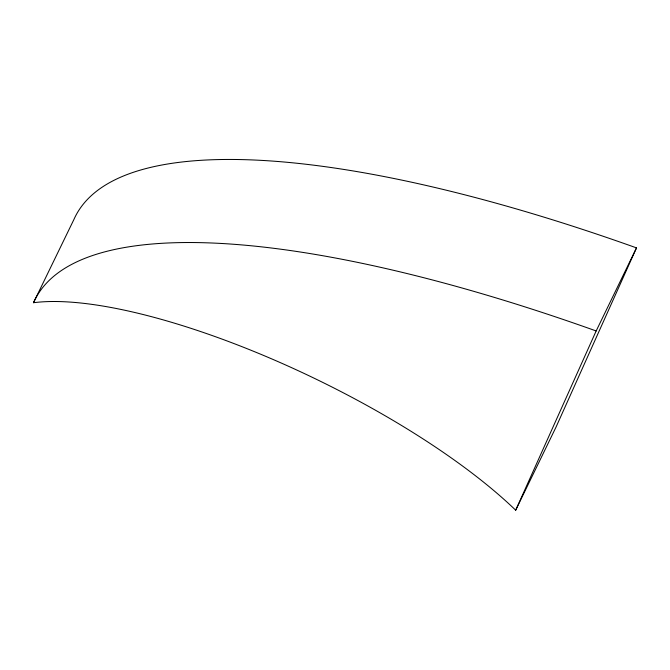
<?xml version="1.0" encoding="UTF-8"?>
<svg xmlns="http://www.w3.org/2000/svg" width="670" height="670" viewBox="0 0 670 670"><rect width="100%" height="100%" fill="white"/><g stroke="black" fill="none" stroke-linecap="round" stroke-linejoin="round"><path stroke-width="1" d="M515.682 510.197L596.166 330.955L636.5 247.883A800.7 232.766 25.9 0 0 73.834 219.651L33.5 302.723A315.679 91.773 25.9 0 1 515.682 510.197L556.016 427.125L636.5 247.883M33.5 302.723A800.7 232.766 25.9 0 1 596.166 330.955"/></g></svg>
